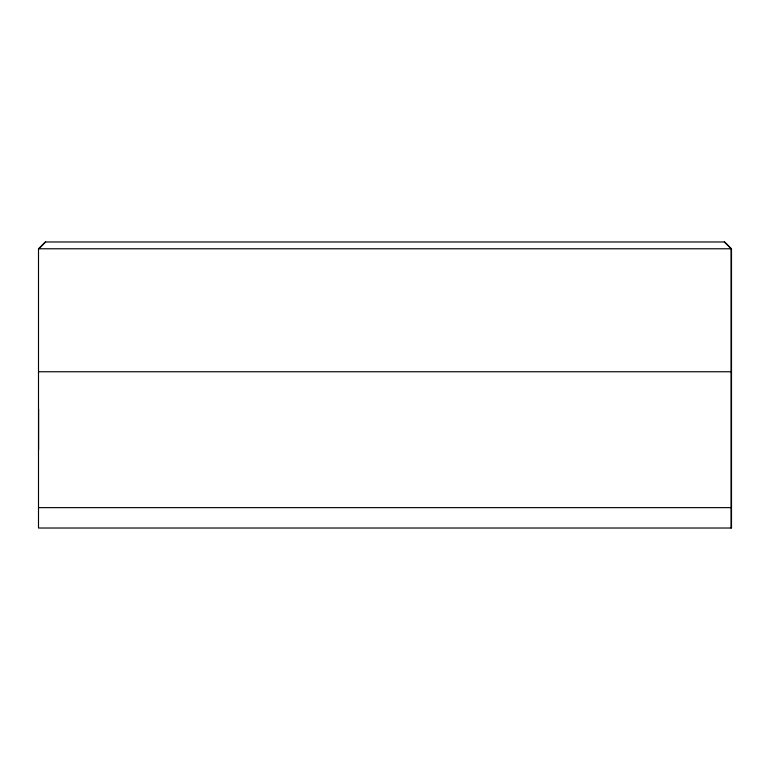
<?xml version="1.0" encoding="UTF-8"?>
<svg xmlns="http://www.w3.org/2000/svg" width="770" height="770" viewBox="0 0 770 770"><rect width="100%" height="100%" fill="white"/><g stroke="black" fill="none" stroke-linecap="round" stroke-linejoin="round"><path stroke-width="1.16" d="M38.914 248.777L45.632 241.982M38.5 248.777L45.295 241.982L724.705 241.982L731.5 248.777L731.5 528.018L38.5 528.018L38.5 248.777L731.5 248.777M38.5 371.756L731.5 371.756M38.587 409.12L38.577 449.882M38.5 507.632L731.5 507.632M724.368 241.982L731.086 248.777L731.086 528.018"/></g></svg>
